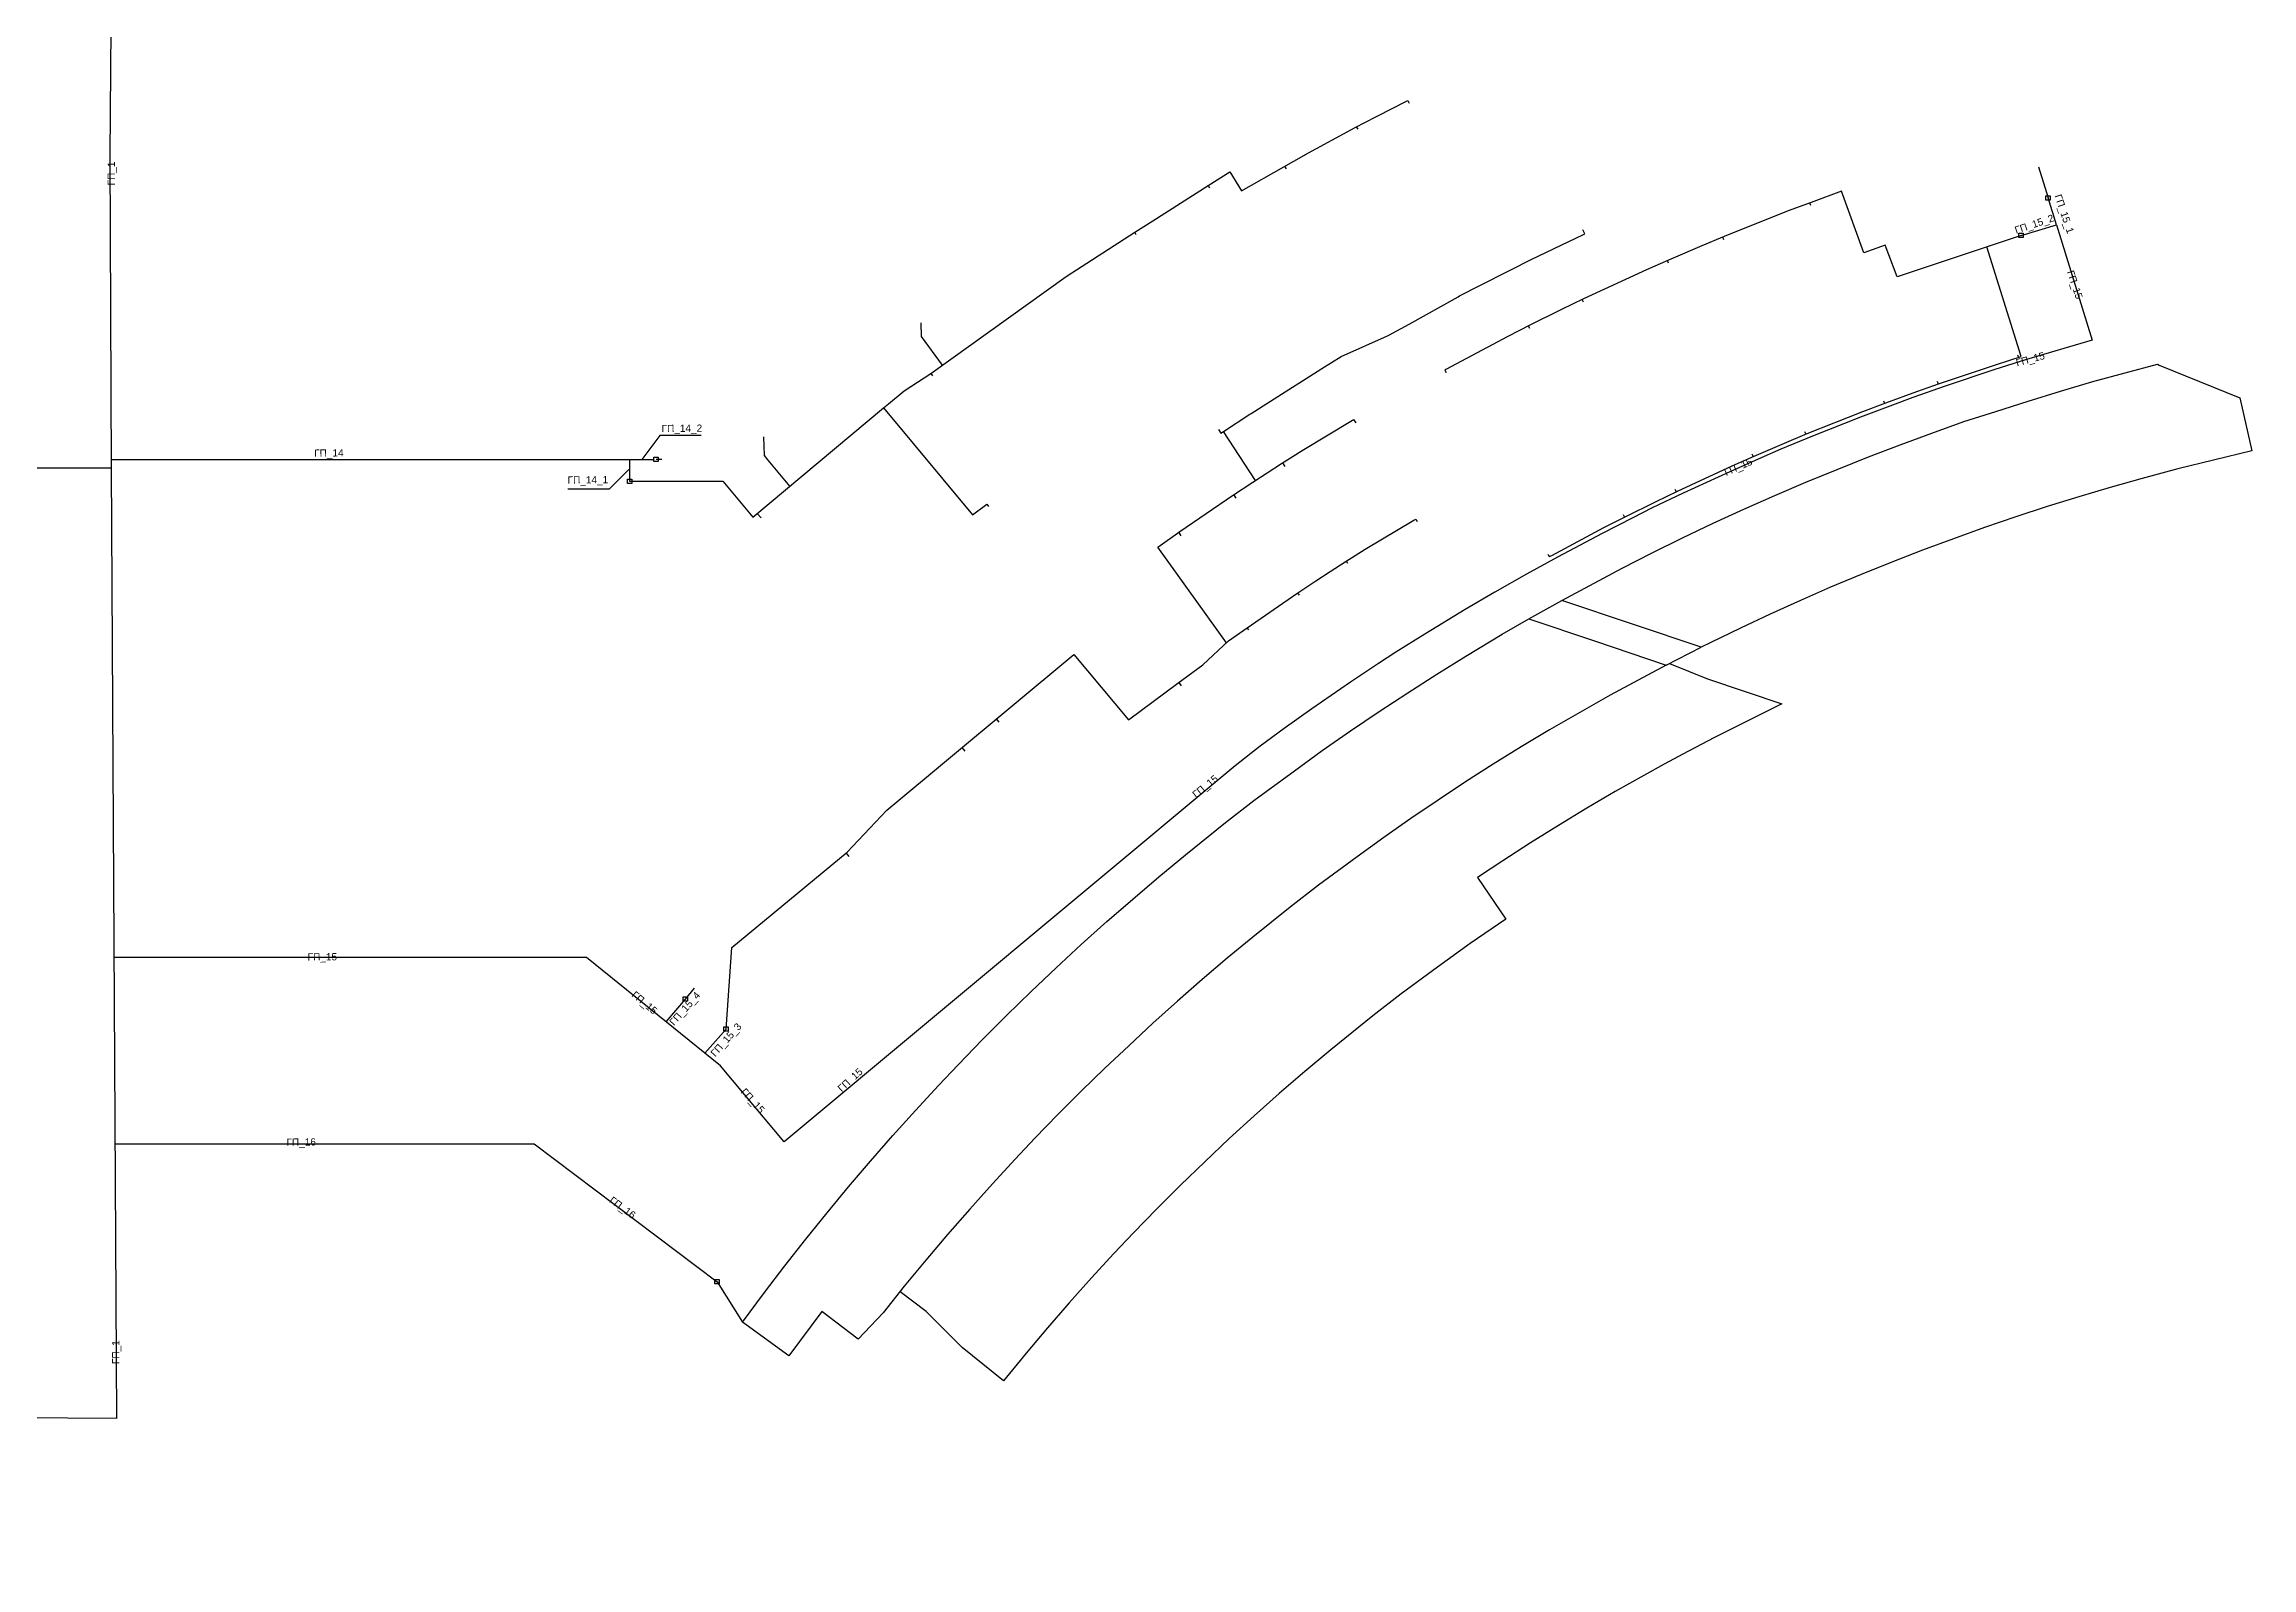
# Model space of a CAD drawing. Header units: millimetres. Extents: x 2242211 to 2245447, y 377621 to 383867.
# Drawn here: x 2243872 to 2245408, y 377876 to 378936 of the extents above; entities that cross this region are included whole.
import ezdxf

# ---------------------------------------------------------------- set-up
doc = ezdxf.new("R2010")
doc.units = ezdxf.units.MM
for name, color, linetype, lineweight in [('газ_высокий', 54, 'Continuous', 25), ('газ_высокий_отвод', 54, 'Continuous', 25), ('газопровод_низкий_отвод', 50, 'Continuous', 25), ('ГРПШ_0_6', 2, 'Continuous', 25), ('подписи_газ', 42, 'Continuous', 25)]:
    doc.layers.add(name, color=color, linetype=linetype, lineweight=lineweight)
doc.styles.get("Standard").update_dxf_attribs({"font": 'arial.ttf'})

msp = doc.modelspace()

# ---------------------------------------------------------------- linework, layer by layer
at = {"layer": 'газ_высокий'}
for points in [[(2243872.2, 380434.1), (2243909.5, 380117.9), (2243926.5, 379941.1), (2243923.9, 379647.6), (2243923.8, 379627.6), (2243919.8, 379159.7), (2243919.5, 379124.6), (2243917.2, 378858.4), (2243918.3, 378640.9), (2243918.7, 378559), (2243921.9, 377980), (2243921.9, 377980)], [(2245271.8, 378810.1), (2245296.7, 378729.9), (2245250.8, 378716.3), (2245228.2, 378709.2), (2245194.3, 378697.8), (2245171.7, 378689.9), (2245157.6, 378684.7), (2245135.3, 378676.3), (2245102.1, 378663.2), (2245080, 378654), (2245066.2, 378648), (2245044.5, 378638.4), (2245012, 378623.5), (2244990.4, 378613.2), (2244977, 378606.4), (2244955.6, 378595.5), (2244924.6, 378579), (2244903.1, 378567.2), (2244881, 378554.7), (2244860.4, 378542.6), (2244832.3, 378525.4), (2244812, 378512.8), (2244800.1, 378504.9), (2244780.5, 378491.9), (2244753.6, 378473.4), (2244734.4, 378459.9), (2244717.6, 378447.6), (2244700.3, 378433.9), (2244386.4, 378172.3), (2244358.8, 378205.3), (2244342.2, 378225.1), (2244248.9, 378300.5), (2243920.1, 378300.5)], [(2245247.1, 378802.7), (2245271.7, 378810)], [(2244304.4, 378255.7), (2244317.8, 378271.6)]]:
    msp.add_lwpolyline(points, dxfattribs=at)
at = {"layer": 'газ_высокий_отвод'}
for points in [[(2245271.7, 378810), (2245265.9, 378828.8)], [(2243918.2, 378646.9), (2244278.9, 378646.9), (2244278.9, 378646.9)], [(2244278.9, 378646.9), (2244278.9, 378631.7)], [(2244278.9, 378646.9), (2244295.9, 378646.9)], [(2243918.3, 378640.9), (2243750.2, 378640.9)], [(2244331.4, 378233.9), (2244346.1, 378250.7)], [(2243920.8, 378170.9), (2244212.5, 378170.9), (2244339.8, 378075)], [(2243921.9, 377980), (2243819.5, 377980.6), (2243819.5, 377914.4), (2243809.8, 377876.1)]]:
    msp.add_lwpolyline(points, dxfattribs=at)
at = {"layer": 'газопровод_низкий_отвод'}
for points in [[(2244681.4, 378837.5), (2244696.6, 378847), (2244704.8, 378833.8), (2244734.1, 378850.4), (2244748, 378858.2), (2244748.8, 378858.7), (2244783.9, 378877.8), (2244798.1, 378885.1), (2244799, 378885.6), (2244819.5, 378896.1), (2244820.4, 378896.5), (2244821.3, 378894.7)], [(2244785.8, 378876.5), (2244784.8, 378878.3)], [(2244735.9, 378849.1), (2244734.9, 378850.8)], [(2245259.2, 378850.4), (2245265.9, 378828.8)], [(2244488.5, 378706.7), (2244582.7, 378774.2), (2244630.4, 378804.9), (2244643, 378812.9), (2244681.4, 378837.5), (2244682.5, 378835.8)], [(2245247.1, 378802.7), (2245160.8, 378773.8), (2245152.5, 378796), (2245137.7, 378790.5), (2245122.1, 378833.5), (2245101, 378825.6), (2245085.1, 378819.7), (2245040.5, 378802), (2245024.9, 378795.4), (2245001.9, 378785.6), (2244986.4, 378778.8), (2244942.6, 378758.6), (2244927.4, 378751.1), (2244905.3, 378740.2), (2244890.1, 378732.5), (2244846.9, 378709.5), (2244846.1, 378709), (2244847, 378707.3)], [(2245100.8, 378823.4), (2245100.1, 378825.2)], [(2244631.5, 378803.2), (2244630.4, 378804.9)], [(2244714.4, 378632.3), (2244692.2, 378666.4), (2244710.6, 378678.3), (2244711.4, 378678.8), (2244724.8, 378687.4), (2244759.8, 378709.7), (2244760.6, 378710.2), (2244774.1, 378718.6), (2244806.3, 378732.8), (2244807.3, 378733.3), (2244821.3, 378740.9), (2244855.5, 378760.1), (2244856.3, 378760.6), (2244870.5, 378767.8), (2244891.1, 378778.3), (2244892, 378778.8), (2244906.2, 378785.9), (2244942.7, 378803.4), (2244943.6, 378803.8), (2244942.3, 378806.5)], [(2245040.4, 378799.7), (2245039.6, 378801.6)], [(2244917.9, 378581), (2244918.8, 378579.3), (2244920.6, 378580.2), (2244956.9, 378599.6), (2244972.1, 378607.2), (2244992.7, 378617.5), (2245008, 378624.9), (2245046, 378642.5), (2245061.5, 378649.3), (2245082.6, 378658.3), (2245098.2, 378664.9), (2245137.1, 378680.3), (2245153, 378686.2), (2245174.5, 378694.1), (2245190.4, 378699.8), (2245230.1, 378713), (2245247.2, 378718.4), (2245223.4, 378794.8)], [(2245001.8, 378783.3), (2245001, 378785.2)], [(2244942.6, 378756.3), (2244941.7, 378758.1)], [(2244481.5, 378742), (2244481.9, 378732.5), (2244496.4, 378712.4)], [(2244905.3, 378737.9), (2244904.4, 378739.7)], [(2245244.7, 378719.7), (2245245.3, 378717.8)], [(2244455.6, 378682.7), (2244459.1, 378685.6), (2244469.9, 378694.7), (2244488.5, 378706.7), (2244489.7, 378705.1)], [(2245188.8, 378701.3), (2245189.5, 378699.4)], [(2244278.9, 378631.7), (2244343.9, 378631.7), (2244364.7, 378606.8), (2244455.6, 378682.7)], [(2244455.6, 378682.7), (2244517.6, 378608.4), (2244527.6, 378615.7), (2244528.7, 378614.1)], [(2245151.3, 378687.7), (2245152, 378685.9)], [(2244390.5, 378628.4), (2244375.4, 378646.4), (2244372.8, 378649.6), (2244372.4, 378662.7)], [(2244694.2, 378519.3), (2244646.4, 378585.8), (2244661.8, 378596.9), (2244698.5, 378621.9), (2244712.7, 378631.2), (2244732.6, 378644), (2244746.9, 378653.2), (2244781.9, 378674.3), (2244782.7, 378674.8), (2244784.3, 378672.3)], [(2244688.7, 378667.7), (2244690.4, 378665.2), (2244692.2, 378666.4)], [(2245096.5, 378666.3), (2245097.3, 378664.5)], [(2244301.3, 378646.9), (2244297.4, 378646.9)], [(2245059.8, 378650.7), (2245060.6, 378648.9)], [(2244735, 378642), (2244733.4, 378644.5)], [(2244701, 378620), (2244699.4, 378622.5)], [(2245006.2, 378626.3), (2245007.1, 378624.5)], [(2244346.1, 378250.7), (2244350.1, 378307.6), (2244430.4, 378373.8), (2244457.9, 378403), (2244588.1, 378511.2), (2244626, 378465.8), (2244660.3, 378491.3), (2244677.7, 378504.1), (2244695.7, 378520.7), (2244708.7, 378529.9), (2244743.2, 378553.6), (2244756.5, 378562.4), (2244766.3, 378568.9), (2244776.9, 378575.6), (2244790.8, 378584.4), (2244824.6, 378604.6), (2244825.9, 378605.4), (2244827, 378603.8)], [(2244370.4, 378606.3), (2244367.8, 378609.3)], [(2244970.3, 378608.6), (2244971.2, 378606.8)], [(2244662.8, 378593.8), (2244661, 378596.3)], [(2244778.8, 378574.5), (2244777.8, 378576.2)], [(2244745.1, 378552.5), (2244744, 378554.1)], [(2244904.6, 378536), (2244927.5, 378548.9)], [(2244709.9, 378528.3), (2244708.7, 378529.9)], [(2245000.2, 378503.9), (2245024.6, 378516.3)], [(2245002.5, 378505.1), (2245028.9, 378494.3), (2245080.7, 378476.9), (2245033.4, 378453.4), (2245011.7, 378442), (2244998.8, 378435), (2244984.7, 378427.2), (2244964.7, 378415.9), (2244944.9, 378404.3), (2244925.3, 378392.3), (2244905.8, 378380.2), (2244886.5, 378367.7), (2244869, 378356.1), (2244888.6, 378327.2), (2244863.8, 378310.2), (2244841, 378293.8), (2244815.8, 378275.2), (2244796, 378260), (2244766.8, 378236.3), (2244748.8, 378221.3), (2244731, 378206), (2244713.5, 378190.4), (2244696.2, 378174.6), (2244679.1, 378158.5), (2244662.2, 378142.1), (2244645.6, 378125.5), (2244629.6, 378109.1), (2244615.9, 378094.6), (2244600.3, 378077.7), (2244584.8, 378060.3), (2244569.7, 378043), (2244554.9, 378025.4), (2244539.1, 378006.1), (2244510.3, 378029.4), (2244485.4, 378054.3), (2244467.1, 378068)], [(2244662.9, 378489.5), (2244661.1, 378491.9)], [(2244536, 378464.3), (2244534.2, 378466.4)], [(2244512.4, 378444.1), (2244510.4, 378446.6)], [(2244431.8, 378370.8), (2244429.8, 378373.2)], [(2244317.8, 378271.6), (2244324.2, 378279.2)], [(2244339.8, 378075), (2244357.5, 378047)]]:
    msp.add_lwpolyline(points, dxfattribs=at)
for points in [[(2244927.5, 378548.9), (2244969.5, 378571.3), (2244990.5, 378582), (2245011.6, 378592.4), (2245032.9, 378602.5), (2245054.2, 378612.3), (2245075.7, 378621.8), (2245097.4, 378631), (2245119.1, 378640), (2245141, 378648.7), (2245163, 378657), (2245185.1, 378665.1), (2245207.2, 378673.2), (2245229.6, 378680.3), (2245252, 378687.5), (2245274.5, 378694.4), (2245297.1, 378701), (2245319.5, 378707.2), (2245342, 378713.1), (2245343.3, 378712.5), (2245399.3, 378689.8), (2245407.7, 378652.8), (2245380.9, 378646.5), (2245356.1, 378640.3), (2245331.3, 378633.7), (2245309.2, 378627.5), (2245287.2, 378620.9), (2245265.3, 378614.1), (2245243.4, 378607), (2245221.7, 378599.5), (2245200.1, 378591.8), (2245178.5, 378583.8), (2245157.1, 378575.5), (2245135.8, 378566.9), (2245114.6, 378558), (2245093.6, 378548.8), (2245072.6, 378539.3), (2245051.8, 378529.6), (2245031.2, 378519.6), (2245024.6, 378516.3), (2244977.4, 378532.1)], [(2244357.5, 378047), (2244372.7, 378067.5), (2244387, 378086.2), (2244401.5, 378104.7), (2244416.3, 378123), (2244431.3, 378141.1), (2244446.6, 378159), (2244462.1, 378176.7), (2244477.8, 378194.2), (2244493.8, 378211.5), (2244507.6, 378226), (2244524.3, 378243.2), (2244541.2, 378260.1), (2244558.3, 378276.8), (2244575.7, 378293.3), (2244593.2, 378309.5), (2244611, 378325.5), (2244629.1, 378341.2), (2244647.3, 378356.7), (2244665.7, 378372), (2244693.6, 378394.4), (2244713.4, 378409.7), (2244741.5, 378430.4), (2244760.9, 378444.4), (2244780.6, 378458.1), (2244800.4, 378471.5), (2244820.4, 378484.7), (2244840.5, 378497.6), (2244860.9, 378510.2), (2244886.1, 378525.3), (2244904.6, 378536), (2244950.3, 378520.7), (2245000.2, 378503.9), (2244961.2, 378482.9), (2244940, 378471), (2244919.1, 378458.8), (2244899.4, 378447), (2244879.9, 378434.9), (2244860.6, 378422.6), (2244841.5, 378410), (2244822.5, 378397.1), (2244803.7, 378384), (2244785.1, 378370.6), (2244758.3, 378350.8), (2244738.5, 378335.6), (2244712.5, 378314.6), (2244694.8, 378300), (2244677.4, 378285.2), (2244660.1, 378270.1), (2244643.1, 378254.8), (2244626.2, 378239.2), (2244609.6, 378223.5), (2244593.2, 378207.5), (2244577, 378191.3), (2244561, 378174.8), (2244547.3, 378160.3), (2244531.4, 378143.1), (2244515.7, 378125.6), (2244500.2, 378107.9), (2244485.1, 378090), (2244470.1, 378071.9), (2244455.4, 378053.5), (2244437.9, 378035), (2244412.7, 378054.3), (2244389.8, 378023.4)]]:
    msp.add_lwpolyline(points, close=True, dxfattribs=at)
at = {"layer": 'ГРПШ_0_6'}
for points in [[(2245264.4, 378830.3), (2245267.4, 378830.3), (2245267.4, 378827.3), (2245264.4, 378827.3)], [(2245245.6, 378804.2), (2245248.6, 378804.2), (2245248.6, 378801.2), (2245245.6, 378801.2)], [(2244295.9, 378648.4), (2244298.9, 378648.4), (2244298.9, 378645.4), (2244295.9, 378645.4)], [(2244277.4, 378633.2), (2244280.4, 378633.2), (2244280.4, 378630.2), (2244277.4, 378630.2)], [(2244316.3, 378273.1), (2244319.3, 378273.1), (2244319.3, 378270.1), (2244316.3, 378270.1)], [(2244344.6, 378252.2), (2244347.6, 378252.2), (2244347.6, 378249.2), (2244344.6, 378249.2)], [(2244338.3, 378076.5), (2244341.3, 378076.5), (2244341.3, 378073.5), (2244338.3, 378073.5)]]:
    msp.add_lwpolyline(points, close=True, dxfattribs=at)
at = {"layer": 'подписи_газ'}
for points in [[(2244328.7, 378663.5), (2244300, 378663.5), (2244287.5, 378646.9)], [(2244236, 378626.4), (2244265, 378626.4), (2244278.5, 378640)]]:
    msp.add_lwpolyline(points, dxfattribs=at)

# ---------------------------------------------------------------- texts
at = {"layer": 'подписи_газ', "char_height": 5, "attachment_point": 1}
for s, width, heights, insert, rotation in [('ГП_1', 14.834, [0], (2243915.8, 378837.5), 90), ('ГП_15_1', 30.565, [8.82], (2245275.1, 378831.9), 288.5707), ('ГП_15_2', 30.565, [8.82], (2245242.1, 378808.5), 18.5707), ('ГП_15', 30.565, [8.82], (2245283.7, 378779), 288.5707), ('ГП_15', 30.565, [8.82], (2245243, 378716.4), 15.2314), ('ГП_14_2', 30.565, [8.82], (2244301.2, 378670.9), 0.5959), ('ГП_14', 30.565, [8.82], (2244059.5, 378653.8), 0.5959), ('ГП_15', 30.565, [8.82], (2245039.9, 378639.9), 23.7363), ('ГП_14_1', 30.565, [8.82], (2244235.8, 378635.1), 0.5959), ('ГП_15', 30.565, [8.82], (2244669.9, 378415), 39.2271), ('ГП_15', 30.565, [8.82], (2244054.9, 378303.4), 0.5959), ('ГП_15', 30.565, [8.82], (2244283.1, 378277.6), 320.1346), ('ГП_15_4', 30.565, [8.82], (2244306.1, 378256.1), 48.4714), ('ГП_15_3', 30.565, [8.82], (2244334.8, 378234.4), 48.4714), ('ГП_15', 30.565, [8.82], (2244423.1, 378210.4), 42.0966), ('ГП_15', 30.565, [8.82], (2244359.7, 378210.2), 312.0966), ('ГП_16', 30.565, [8.82], (2244040.2, 378174.6), 0.5959), ('ГП_16', 30.565, [8.82], (2244267.3, 378134.7), 323.7497), ('ГП_1', 14.834, [0], (2243918.9, 378017.8), 90)]:
    msp.add_mtext_dynamic_manual_height_columns(s, width=width, gutter_width=12.5, heights=heights, dxfattribs=dict(at, insert=insert, rotation=rotation))

doc.saveas('drawing.dxf')
